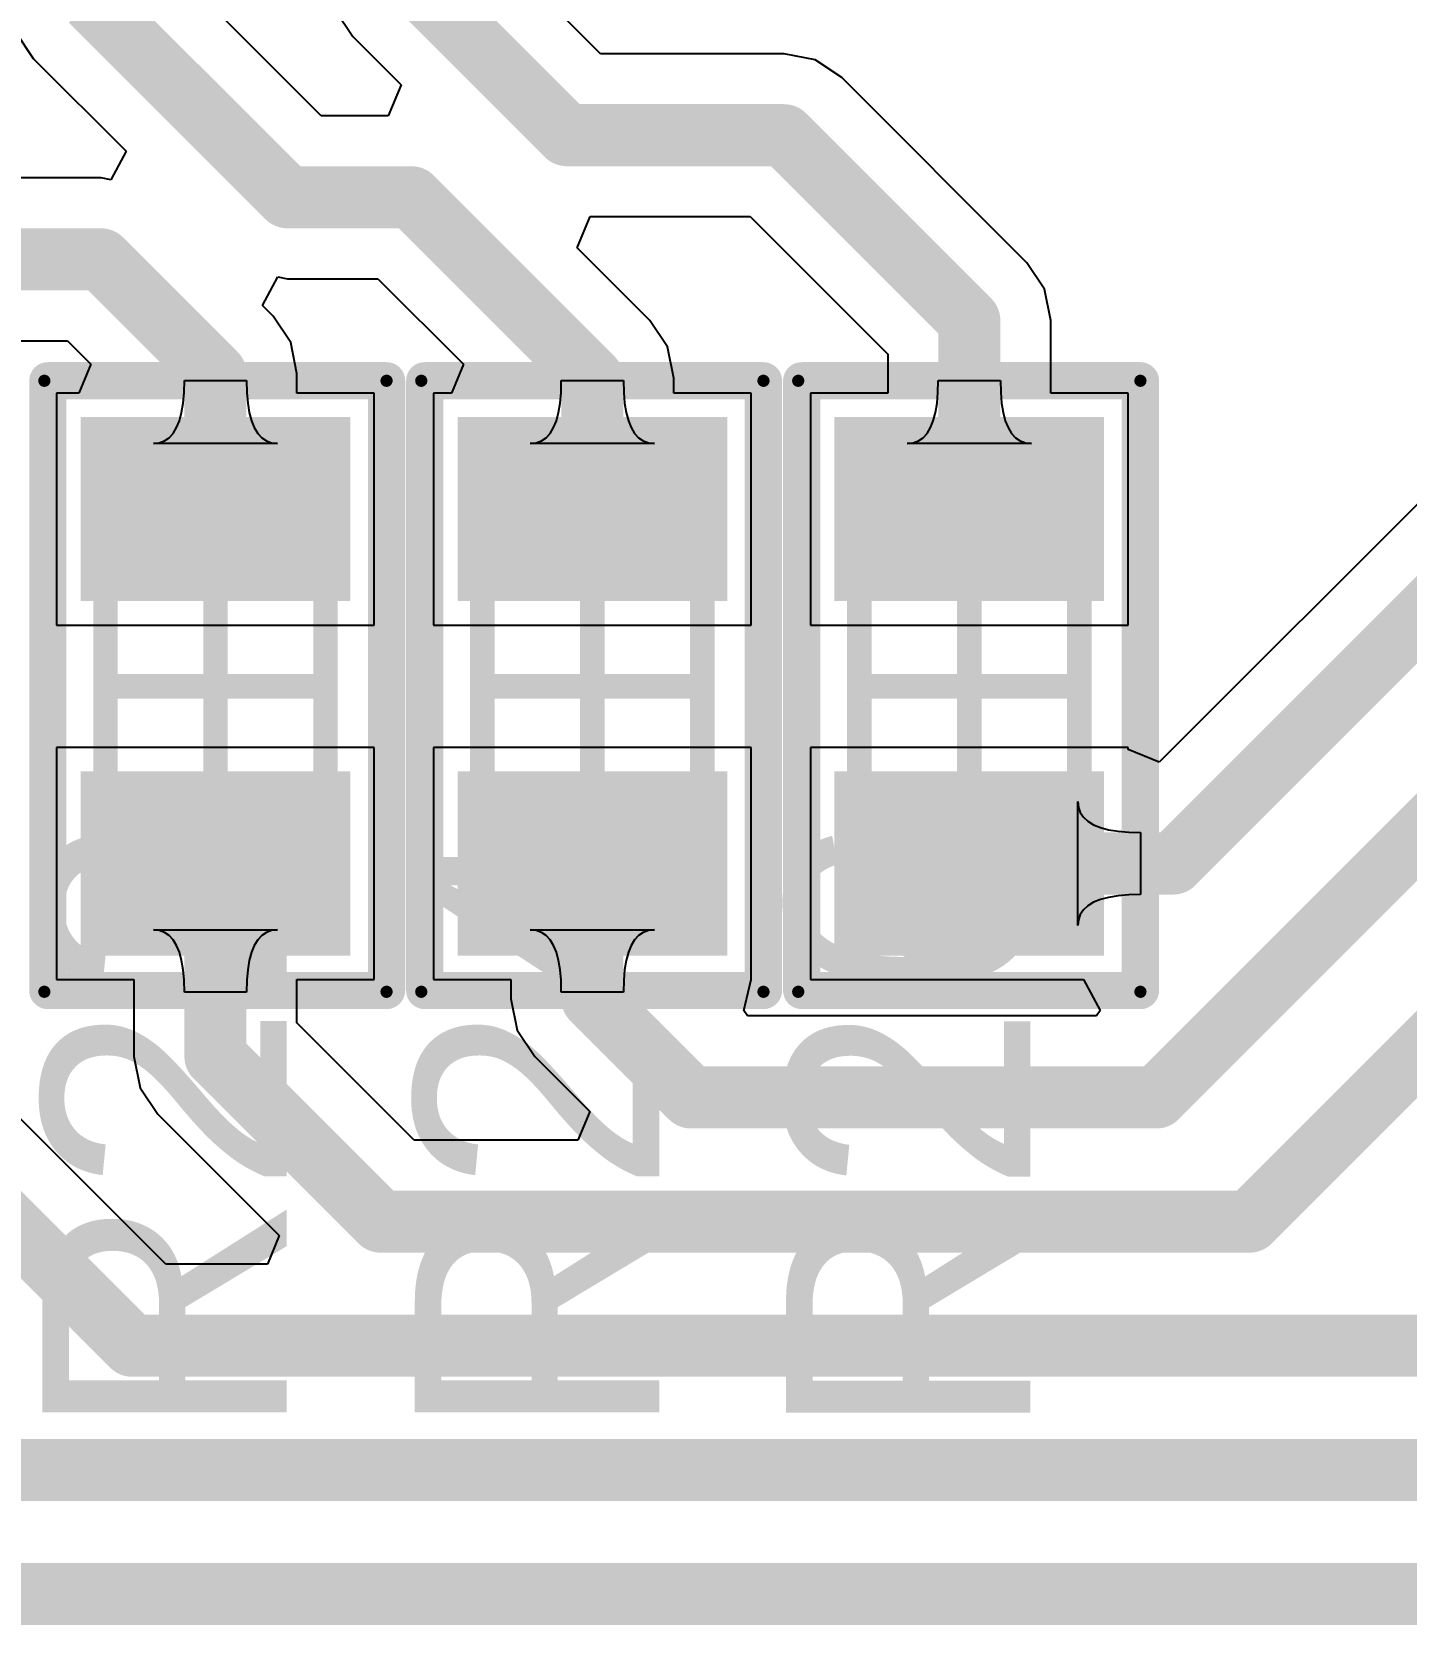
# Model space of a CAD drawing. Header units: inches. Extents: x 1.37 to 4.6, y 1.74 to 5.29.
# Drawn here: x 3.8566 to 4.0779, y 2.0652 to 2.3219 of the extents above; entities that cross this region are included whole.
import ezdxf

# ---------------------------------------------------------------- set-up
doc = ezdxf.new("R2010")
doc.units = ezdxf.units.IN
doc.header["$MEASUREMENT"] = 0
for name, color, linetype in [('Mechanical13', 56, 'Continuous'), ('Mechanical15', 56, 'Continuous'), ('TopLayer', 1, 'Continuous'), ('TopOverlay', 2, 'Continuous'), ('TopPaste', 8, 'Continuous'), ('TopSolder', 216, 'Continuous')]:
    doc.layers.add(name, color=color, linetype=linetype)
doc.styles.add('Arial', font='', dxfattribs={"height": 0.2})
doc.styles.get('Arial').set_extended_font_data('Arial')

# ---------------------------------------------------------------- blocks, each defined once
blk = doc.blocks.new('_________0603_92')
at = {"layer": 'TopLayer'}
for points in [[(-0.03937, -0.01772), (-0.03937, 0.01772), (-0.01772, 0.01772), (-0.01772, -0.01772)], [(0.01772, -0.01772), (0.01772, 0.01772), (0.03937, 0.01772), (0.03937, -0.01772)]]:
    blk.add_hatch(color=1, dxfattribs=at).paths.add_polyline_path(points)
at = {"layer": 'TopPaste'}
for points in [[(-0.03937, -0.01772), (-0.03937, 0.01772), (-0.01772, 0.01772), (-0.01772, -0.01772)], [(0.01772, -0.01772), (0.01772, 0.01772), (0.03937, 0.01772), (0.03937, -0.01772)]]:
    blk.add_hatch(color=8, dxfattribs=at).paths.add_polyline_path(points)
at = {"layer": 'TopSolder'}
for points in [[(-0.04337, -0.02172), (-0.04337, 0.02172), (-0.01372, 0.02172), (-0.01372, -0.02172)], [(0.01372, -0.02172), (0.01372, 0.02172), (0.04337, 0.02172), (0.04337, -0.02172)]]:
    blk.add_hatch(color=216, dxfattribs=at).paths.add_polyline_path(points)
at = {"layer": 'Mechanical13', "const_width": 0.00394}
for points in [[(-0.0315, -0.01772), (-0.0315, 0.01772)], [(0.0315, 0.01772), (-0.0315, 0.01772)], [(0.0315, -0.01772), (0.0315, 0.01772)], [(0.0315, -0.01772), (-0.0315, -0.01772)]]:
    blk.add_lwpolyline(points, dxfattribs=at)
at = {"layer": 'Mechanical13', "const_width": 0.00197}
for points in [[(-0.03248, 0.01772, 1), (-0.03051, 0.01772, 1)], [(-0.03248, 0.01772, 1), (-0.03051, 0.01772, 1)], [(0.03051, 0.01772, 1), (0.03248, 0.01772, 1)], [(0.03051, 0.01772, 1), (0.03248, 0.01772, 1)], [(-0.03248, -0.01772, 1), (-0.03051, -0.01772, 1)], [(-0.03248, -0.01772, 1), (-0.03051, -0.01772, 1)], [(0.03051, -0.01772, 1), (0.03248, -0.01772, 1)], [(0.03051, -0.01772, 1), (0.03248, -0.01772, 1)]]:
    blk.add_lwpolyline(points, format="xyb", close=True, dxfattribs=at)
at = {"layer": 'Mechanical15'}
for points, const_width in [([(-0.04921, -0.02756), (-0.04921, 0.02756)], 0.00197), ([(0.04921, 0.02756), (-0.04921, 0.02756)], 0.00197), ([(0.04921, -0.02756), (0.04921, 0.02756)], 0.00197), ([(0, -0.01772), (0, 0.01772)], 0.00394), ([(0.01772, 0), (-0.01772, 0)], 0.00394), ([(0.04921, -0.02756), (-0.04921, -0.02756)], 0.00197)]:
    blk.add_lwpolyline(points, dxfattribs=dict(at, const_width=const_width))
for points, const_width in [([(-0.0497, 0.02756, 1), (-0.04872, 0.02756, 1)], 0.000984), ([(-0.0497, 0.02756, 1), (-0.04872, 0.02756, 1)], 0.000984), ([(0.04872, 0.02756, 1), (0.0497, 0.02756, 1)], 0.000984), ([(0.04872, 0.02756, 1), (0.0497, 0.02756, 1)], 0.000984), ([(-0.00098, 0.01772, 1), (0.00098, 0.01772, 1)], 0.00197), ([(-0.0187, 0, 1), (-0.01673, 0, 1)], 0.00197), ([(0.01673, 0, 1), (0.0187, 0, 1)], 0.00197), ([(-0.00098, -0.01772, 1), (0.00098, -0.01772, 1)], 0.00197), ([(-0.0497, -0.02756, 1), (-0.04872, -0.02756, 1)], 0.000984), ([(-0.0497, -0.02756, 1), (-0.04872, -0.02756, 1)], 0.000984), ([(0.04872, -0.02756, 1), (0.0497, -0.02756, 1)], 0.000984), ([(0.04872, -0.02756, 1), (0.0497, -0.02756, 1)], 0.000984)]:
    blk.add_lwpolyline(points, format="xyb", close=True, dxfattribs=dict(at, const_width=const_width))
at = {"layer": 'TopOverlay', "const_width": 0.006}
for points in [[(-0.04921, -0.027), (-0.04921, 0.02756)], [(0.049, 0.02756), (-0.04921, 0.02756)], [(0.049, -0.027), (0.049, 0.02756)], [(0.049, -0.027), (-0.04921, -0.027)]]:
    blk.add_lwpolyline(points, dxfattribs=at)
at = {"layer": 'TopOverlay', "const_width": 0.003}
for points in [[(-0.05071, 0.02756, 1), (-0.04771, 0.02756, 1)], [(-0.05071, 0.02756, 1), (-0.04771, 0.02756, 1)], [(0.0475, 0.02756, 1), (0.0505, 0.02756, 1)], [(0.0475, 0.02756, 1), (0.0505, 0.02756, 1)], [(-0.05071, -0.027, 1), (-0.04771, -0.027, 1)], [(-0.05071, -0.027, 1), (-0.04771, -0.027, 1)], [(0.0475, -0.027, 1), (0.0505, -0.027, 1)], [(0.0475, -0.027, 1), (0.0505, -0.027, 1)]]:
    blk.add_lwpolyline(points, format="xyb", close=True, dxfattribs=at)
blk = doc.blocks.new('_________0603_94')
at = {"layer": 'TopLayer'}
for points in [[(-0.03937, -0.01772), (-0.03937, 0.01772), (-0.01772, 0.01772), (-0.01772, -0.01772)], [(0.01772, -0.01772), (0.01772, 0.01772), (0.03937, 0.01772), (0.03937, -0.01772)]]:
    blk.add_hatch(color=1, dxfattribs=at).paths.add_polyline_path(points)
at = {"layer": 'TopPaste'}
for points in [[(-0.03937, -0.01772), (-0.03937, 0.01772), (-0.01772, 0.01772), (-0.01772, -0.01772)], [(0.01772, -0.01772), (0.01772, 0.01772), (0.03937, 0.01772), (0.03937, -0.01772)]]:
    blk.add_hatch(color=8, dxfattribs=at).paths.add_polyline_path(points)
at = {"layer": 'TopSolder'}
for points in [[(-0.04337, -0.02172), (-0.04337, 0.02172), (-0.01372, 0.02172), (-0.01372, -0.02172)], [(0.01372, -0.02172), (0.01372, 0.02172), (0.04337, 0.02172), (0.04337, -0.02172)]]:
    blk.add_hatch(color=216, dxfattribs=at).paths.add_polyline_path(points)
at = {"layer": 'Mechanical13', "const_width": 0.00394}
for points in [[(-0.0315, -0.01772), (-0.0315, 0.01772)], [(0.0315, 0.01772), (-0.0315, 0.01772)], [(0.0315, -0.01772), (0.0315, 0.01772)], [(0.0315, -0.01772), (-0.0315, -0.01772)]]:
    blk.add_lwpolyline(points, dxfattribs=at)
at = {"layer": 'Mechanical13', "const_width": 0.00197}
for points in [[(-0.03248, 0.01772, 1), (-0.03051, 0.01772, 1)], [(-0.03248, 0.01772, 1), (-0.03051, 0.01772, 1)], [(0.03051, 0.01772, 1), (0.03248, 0.01772, 1)], [(0.03051, 0.01772, 1), (0.03248, 0.01772, 1)], [(-0.03248, -0.01772, 1), (-0.03051, -0.01772, 1)], [(-0.03248, -0.01772, 1), (-0.03051, -0.01772, 1)], [(0.03051, -0.01772, 1), (0.03248, -0.01772, 1)], [(0.03051, -0.01772, 1), (0.03248, -0.01772, 1)]]:
    blk.add_lwpolyline(points, format="xyb", close=True, dxfattribs=at)
at = {"layer": 'Mechanical15'}
for points, const_width in [([(-0.04921, -0.02756), (-0.04921, 0.02756)], 0.00197), ([(0.04921, 0.02756), (-0.04921, 0.02756)], 0.00197), ([(0.04921, -0.02756), (0.04921, 0.02756)], 0.00197), ([(0, -0.01772), (0, 0.01772)], 0.00394), ([(0.01772, 0), (-0.01772, 0)], 0.00394), ([(0.04921, -0.02756), (-0.04921, -0.02756)], 0.00197)]:
    blk.add_lwpolyline(points, dxfattribs=dict(at, const_width=const_width))
for points, const_width in [([(-0.0497, 0.02756, 1), (-0.04872, 0.02756, 1)], 0.000984), ([(-0.0497, 0.02756, 1), (-0.04872, 0.02756, 1)], 0.000984), ([(0.04872, 0.02756, 1), (0.0497, 0.02756, 1)], 0.000984), ([(0.04872, 0.02756, 1), (0.0497, 0.02756, 1)], 0.000984), ([(-0.00098, 0.01772, 1), (0.00098, 0.01772, 1)], 0.00197), ([(-0.0187, 0, 1), (-0.01673, 0, 1)], 0.00197), ([(0.01673, 0, 1), (0.0187, 0, 1)], 0.00197), ([(-0.00098, -0.01772, 1), (0.00098, -0.01772, 1)], 0.00197), ([(-0.0497, -0.02756, 1), (-0.04872, -0.02756, 1)], 0.000984), ([(-0.0497, -0.02756, 1), (-0.04872, -0.02756, 1)], 0.000984), ([(0.04872, -0.02756, 1), (0.0497, -0.02756, 1)], 0.000984), ([(0.04872, -0.02756, 1), (0.0497, -0.02756, 1)], 0.000984)]:
    blk.add_lwpolyline(points, format="xyb", close=True, dxfattribs=dict(at, const_width=const_width))
at = {"layer": 'TopOverlay', "const_width": 0.006}
for points in [[(-0.04921, -0.027), (-0.04921, 0.02756)], [(0.049, 0.02756), (-0.04921, 0.02756)], [(0.049, -0.027), (0.049, 0.02756)], [(0.049, -0.027), (-0.04921, -0.027)]]:
    blk.add_lwpolyline(points, dxfattribs=at)
at = {"layer": 'TopOverlay', "const_width": 0.003}
for points in [[(-0.05071, 0.02756, 1), (-0.04771, 0.02756, 1)], [(-0.05071, 0.02756, 1), (-0.04771, 0.02756, 1)], [(0.0475, 0.02756, 1), (0.0505, 0.02756, 1)], [(0.0475, 0.02756, 1), (0.0505, 0.02756, 1)], [(-0.05071, -0.027, 1), (-0.04771, -0.027, 1)], [(-0.05071, -0.027, 1), (-0.04771, -0.027, 1)], [(0.0475, -0.027, 1), (0.0505, -0.027, 1)], [(0.0475, -0.027, 1), (0.0505, -0.027, 1)]]:
    blk.add_lwpolyline(points, format="xyb", close=True, dxfattribs=at)
blk = doc.blocks.new('_________0603_96')
at = {"layer": 'TopLayer'}
for points in [[(-0.03937, -0.01772), (-0.03937, 0.01772), (-0.01772, 0.01772), (-0.01772, -0.01772)], [(0.01772, -0.01772), (0.01772, 0.01772), (0.03937, 0.01772), (0.03937, -0.01772)]]:
    blk.add_hatch(color=1, dxfattribs=at).paths.add_polyline_path(points)
at = {"layer": 'TopPaste'}
for points in [[(-0.03937, -0.01772), (-0.03937, 0.01772), (-0.01772, 0.01772), (-0.01772, -0.01772)], [(0.01772, -0.01772), (0.01772, 0.01772), (0.03937, 0.01772), (0.03937, -0.01772)]]:
    blk.add_hatch(color=8, dxfattribs=at).paths.add_polyline_path(points)
at = {"layer": 'TopSolder'}
for points in [[(-0.04337, -0.02172), (-0.04337, 0.02172), (-0.01372, 0.02172), (-0.01372, -0.02172)], [(0.01372, -0.02172), (0.01372, 0.02172), (0.04337, 0.02172), (0.04337, -0.02172)]]:
    blk.add_hatch(color=216, dxfattribs=at).paths.add_polyline_path(points)
at = {"layer": 'Mechanical13', "const_width": 0.00394}
for points in [[(-0.0315, -0.01772), (-0.0315, 0.01772)], [(0.0315, 0.01772), (-0.0315, 0.01772)], [(0.0315, -0.01772), (0.0315, 0.01772)], [(0.0315, -0.01772), (-0.0315, -0.01772)]]:
    blk.add_lwpolyline(points, dxfattribs=at)
at = {"layer": 'Mechanical13', "const_width": 0.00197}
for points in [[(-0.03248, 0.01772, 1), (-0.03051, 0.01772, 1)], [(-0.03248, 0.01772, 1), (-0.03051, 0.01772, 1)], [(0.03051, 0.01772, 1), (0.03248, 0.01772, 1)], [(0.03051, 0.01772, 1), (0.03248, 0.01772, 1)], [(-0.03248, -0.01772, 1), (-0.03051, -0.01772, 1)], [(-0.03248, -0.01772, 1), (-0.03051, -0.01772, 1)], [(0.03051, -0.01772, 1), (0.03248, -0.01772, 1)], [(0.03051, -0.01772, 1), (0.03248, -0.01772, 1)]]:
    blk.add_lwpolyline(points, format="xyb", close=True, dxfattribs=at)
at = {"layer": 'Mechanical15'}
for points, const_width in [([(-0.04921, -0.02756), (-0.04921, 0.02756)], 0.00197), ([(0.04921, 0.02756), (-0.04921, 0.02756)], 0.00197), ([(0.04921, -0.02756), (0.04921, 0.02756)], 0.00197), ([(0, -0.01772), (0, 0.01772)], 0.00394), ([(0.01772, 0), (-0.01772, 0)], 0.00394), ([(0.04921, -0.02756), (-0.04921, -0.02756)], 0.00197)]:
    blk.add_lwpolyline(points, dxfattribs=dict(at, const_width=const_width))
for points, const_width in [([(-0.0497, 0.02756, 1), (-0.04872, 0.02756, 1)], 0.000984), ([(-0.0497, 0.02756, 1), (-0.04872, 0.02756, 1)], 0.000984), ([(0.04872, 0.02756, 1), (0.0497, 0.02756, 1)], 0.000984), ([(0.04872, 0.02756, 1), (0.0497, 0.02756, 1)], 0.000984), ([(-0.00098, 0.01772, 1), (0.00098, 0.01772, 1)], 0.00197), ([(-0.0187, 0, 1), (-0.01673, 0, 1)], 0.00197), ([(0.01673, 0, 1), (0.0187, 0, 1)], 0.00197), ([(-0.00098, -0.01772, 1), (0.00098, -0.01772, 1)], 0.00197), ([(-0.0497, -0.02756, 1), (-0.04872, -0.02756, 1)], 0.000984), ([(-0.0497, -0.02756, 1), (-0.04872, -0.02756, 1)], 0.000984), ([(0.04872, -0.02756, 1), (0.0497, -0.02756, 1)], 0.000984), ([(0.04872, -0.02756, 1), (0.0497, -0.02756, 1)], 0.000984)]:
    blk.add_lwpolyline(points, format="xyb", close=True, dxfattribs=dict(at, const_width=const_width))
at = {"layer": 'TopOverlay', "const_width": 0.006}
for points in [[(-0.04921, -0.027), (-0.04921, 0.02756)], [(0.049, 0.02756), (-0.04921, 0.02756)], [(0.049, -0.027), (0.049, 0.02756)], [(0.049, -0.027), (-0.04921, -0.027)]]:
    blk.add_lwpolyline(points, dxfattribs=at)
at = {"layer": 'TopOverlay', "const_width": 0.003}
for points in [[(-0.05071, 0.02756, 1), (-0.04771, 0.02756, 1)], [(-0.05071, 0.02756, 1), (-0.04771, 0.02756, 1)], [(0.0475, 0.02756, 1), (0.0505, 0.02756, 1)], [(0.0475, 0.02756, 1), (0.0505, 0.02756, 1)], [(-0.05071, -0.027, 1), (-0.04771, -0.027, 1)], [(-0.05071, -0.027, 1), (-0.04771, -0.027, 1)], [(0.0475, -0.027, 1), (0.0505, -0.027, 1)], [(0.0475, -0.027, 1), (0.0505, -0.027, 1)]]:
    blk.add_lwpolyline(points, format="xyb", close=True, dxfattribs=at)

msp = doc.modelspace()

# ---------------------------------------------------------------- linework, layer by layer
at = {"layer": 'TopLayer'}
for p, q in [((3.94815, 2.31836), (3.93154, 2.33497)), ((3.90315, 2.30836), (3.87954, 2.33197)), ((3.9054, 2.32539), (3.90825, 2.32113)), ((3.85393, 2.32186), (3.85678, 2.3176)), ((3.90825, 2.32113), (3.91603, 2.31336)), ((3.85678, 2.3176), (3.87173, 2.30266)), ((3.97772, 2.31836), (3.94815, 2.31836)), ((3.98274, 2.31736), (3.97772, 2.31836)), ((3.987, 2.31451), (3.98274, 2.31736)), ((3.91603, 2.31336), (3.91395, 2.30836)), ((4.01684, 2.28467), (3.987, 2.31451)), ((3.91395, 2.30836), (3.90315, 2.30836)), ((3.87173, 2.30266), (3.86926, 2.29805)), ((3.86772, 2.29836), (3.84815, 2.29836)), ((3.86926, 2.29805), (3.86772, 2.29836)), ((3.9444, 2.28711), (3.94648, 2.29211)), ((3.94648, 2.29211), (3.97228, 2.29211)), ((3.97228, 2.29211), (3.99443, 2.26995)), ((3.95612, 2.27539), (3.9444, 2.28711)), ((4.01968, 2.28041), (4.01684, 2.28467)), ((4.11959, 2.28567), (4.03815, 2.20423)), ((3.89371, 2.2778), (3.89617, 2.28241)), ((3.89617, 2.28241), (3.89772, 2.28211)), ((3.89772, 2.28211), (3.91228, 2.28211)), ((3.91228, 2.28211), (3.92606, 2.26832)), ((4.02068, 2.27539), (4.01968, 2.28041)), ((3.89541, 2.2761), (3.89371, 2.2778)), ((3.89826, 2.27184), (3.89541, 2.2761)), ((3.95897, 2.27113), (3.95612, 2.27539)), ((4.02068, 2.2637), (4.02068, 2.27539)), ((3.84272, 2.27211), (3.86228, 2.27211)), ((3.86228, 2.27211), (3.86606, 2.26832)), ((3.89926, 2.26682), (3.89826, 2.27184)), ((3.95997, 2.2661), (3.95897, 2.27113)), ((3.99443, 2.26995), (3.99443, 2.2637)), ((3.86606, 2.26832), (3.86415, 2.2637)), ((3.89926, 2.2637), (3.89926, 2.26682)), ((3.92606, 2.26832), (3.92415, 2.2637)), ((3.86415, 2.2637), (3.86054, 2.2637)), ((3.86054, 2.2637), (3.86054, 2.2263)), ((3.88093, 2.26206), (3.88108, 2.26378)), ((3.88108, 2.26378), (3.88113, 2.26571)), ((3.88113, 2.26571), (3.89113, 2.26571)), ((3.89113, 2.26571), (3.89118, 2.26378)), ((3.89118, 2.26378), (3.89133, 2.26206)), ((3.91172, 2.2637), (3.89926, 2.2637)), ((3.91172, 2.2263), (3.91172, 2.2637)), ((3.92415, 2.2637), (3.92125, 2.2637)), ((3.92125, 2.2637), (3.92125, 2.2263)), ((3.94164, 2.26206), (3.94179, 2.26378)), ((3.94179, 2.26378), (3.94184, 2.26571)), ((3.94184, 2.26571), (3.95184, 2.26571)), ((3.95184, 2.26571), (3.95189, 2.26378)), ((3.95189, 2.26378), (3.95204, 2.26206)), ((3.95997, 2.2637), (3.95997, 2.2661)), ((3.97243, 2.2637), (3.95997, 2.2637)), ((3.97243, 2.2263), (3.97243, 2.2637)), ((3.99443, 2.2637), (3.98197, 2.2637)), ((3.98197, 2.2637), (3.98197, 2.2263)), ((4.00236, 2.26206), (4.00251, 2.26378)), ((4.00251, 2.26378), (4.00256, 2.26571)), ((4.00256, 2.26571), (4.01256, 2.26571)), ((4.01256, 2.26571), (4.01261, 2.26378)), ((4.01261, 2.26378), (4.01276, 2.26206)), ((4.03315, 2.2637), (4.02068, 2.2637)), ((4.03315, 2.2263), (4.03315, 2.2637)), ((3.88068, 2.26054), (3.88093, 2.26206)), ((3.89133, 2.26206), (3.89158, 2.26054)), ((3.94139, 2.26054), (3.94164, 2.26206)), ((3.95204, 2.26206), (3.95229, 2.26054)), ((4.00211, 2.26054), (4.00236, 2.26206)), ((4.01276, 2.26206), (4.01301, 2.26054)), ((3.87988, 2.25812), (3.88033, 2.25923)), ((3.88033, 2.25923), (3.88068, 2.26054)), ((3.89158, 2.26054), (3.89193, 2.25923)), ((3.89193, 2.25923), (3.89238, 2.25812)), ((3.94059, 2.25812), (3.94104, 2.25923)), ((3.94104, 2.25923), (3.94139, 2.26054)), ((3.95229, 2.26054), (3.95264, 2.25923)), ((3.95264, 2.25923), (3.95309, 2.25812)), ((4.00131, 2.25812), (4.00176, 2.25923)), ((4.00176, 2.25923), (4.00211, 2.26054)), ((4.01301, 2.26054), (4.01336, 2.25923)), ((4.01336, 2.25923), (4.01381, 2.25812)), ((3.87708, 2.25569), (3.87793, 2.25599)), ((3.87793, 2.25599), (3.87868, 2.2565)), ((3.87868, 2.2565), (3.87933, 2.2572)), ((3.87933, 2.2572), (3.87988, 2.25812)), ((3.89238, 2.25812), (3.89293, 2.2572)), ((3.89293, 2.2572), (3.89358, 2.2565)), ((3.89358, 2.2565), (3.89433, 2.25599)), ((3.89433, 2.25599), (3.89518, 2.25569)), ((3.93779, 2.25569), (3.93864, 2.25599)), ((3.93864, 2.25599), (3.93939, 2.2565)), ((3.93939, 2.2565), (3.94004, 2.2572)), ((3.94004, 2.2572), (3.94059, 2.25812)), ((3.95309, 2.25812), (3.95364, 2.2572)), ((3.95364, 2.2572), (3.95429, 2.2565)), ((3.95429, 2.2565), (3.95504, 2.25599)), ((3.95504, 2.25599), (3.95589, 2.25569)), ((3.99851, 2.25569), (3.99936, 2.25599)), ((3.99936, 2.25599), (4.00011, 2.2565)), ((4.00011, 2.2565), (4.00076, 2.2572)), ((4.00076, 2.2572), (4.00131, 2.25812)), ((4.01381, 2.25812), (4.01436, 2.2572)), ((4.01436, 2.2572), (4.01501, 2.2565)), ((4.01501, 2.2565), (4.01576, 2.25599)), ((4.01576, 2.25599), (4.01661, 2.25569)), ((3.87613, 2.25559), (3.87708, 2.25569)), ((3.89613, 2.25559), (3.87613, 2.25559)), ((3.89518, 2.25569), (3.89613, 2.25559)), ((3.93684, 2.25559), (3.93779, 2.25569)), ((3.95684, 2.25559), (3.93684, 2.25559)), ((3.95589, 2.25569), (3.95684, 2.25559)), ((3.99756, 2.25559), (3.99851, 2.25569)), ((4.01756, 2.25559), (3.99756, 2.25559)), ((4.01661, 2.25569), (4.01756, 2.25559)), ((3.86054, 2.2263), (3.91172, 2.2263)), ((3.92125, 2.2263), (3.97243, 2.2263)), ((3.98197, 2.2263), (4.03315, 2.2263)), ((3.91172, 2.20661), (3.86054, 2.20661)), ((3.86054, 2.20661), (3.86054, 2.16921)), ((3.91172, 2.16921), (3.91172, 2.20661)), ((3.97243, 2.20661), (3.92125, 2.20661)), ((3.92125, 2.20661), (3.92125, 2.16921)), ((3.97243, 2.16921), (3.97243, 2.20661)), ((4.03315, 2.20661), (3.98197, 2.20661)), ((3.98197, 2.20661), (3.98197, 2.16921)), ((4.03315, 2.2063), (4.03315, 2.20661)), ((4.03815, 2.20423), (4.03315, 2.2063)), ((4.02503, 2.17791), (4.02503, 2.19791)), ((4.02503, 2.19791), (4.02513, 2.19696)), ((4.02513, 2.19696), (4.02544, 2.19611)), ((4.02544, 2.19611), (4.02594, 2.19536)), ((4.02594, 2.19536), (4.02665, 2.19471)), ((4.02665, 2.19471), (4.02756, 2.19416)), ((4.02756, 2.19416), (4.02868, 2.19371)), ((4.02868, 2.19371), (4.02999, 2.19336)), ((4.02999, 2.19336), (4.03151, 2.19311)), ((4.03151, 2.19311), (4.03323, 2.19296)), ((4.03323, 2.19296), (4.03515, 2.19291)), ((4.03515, 2.19291), (4.03515, 2.18291)), ((4.02756, 2.18166), (4.02665, 2.18111)), ((4.02868, 2.18211), (4.02756, 2.18166)), ((4.02999, 2.18246), (4.02868, 2.18211)), ((4.03151, 2.18271), (4.02999, 2.18246)), ((4.03323, 2.18286), (4.03151, 2.18271)), ((4.03515, 2.18291), (4.03323, 2.18286)), ((4.02544, 2.17971), (4.02513, 2.17886)), ((4.02594, 2.18046), (4.02544, 2.17971)), ((4.02665, 2.18111), (4.02594, 2.18046)), ((3.87708, 2.17711), (3.87613, 2.17721)), ((3.87613, 2.17721), (3.89613, 2.17721)), ((3.87793, 2.17681), (3.87708, 2.17711)), ((3.87868, 2.17631), (3.87793, 2.17681)), ((3.89433, 2.17681), (3.89358, 2.17631)), ((3.89518, 2.17711), (3.89433, 2.17681)), ((3.89613, 2.17721), (3.89518, 2.17711)), ((3.93779, 2.17711), (3.93684, 2.17721)), ((3.93684, 2.17721), (3.95684, 2.17721)), ((3.93864, 2.17681), (3.93779, 2.17711)), ((3.93939, 2.17631), (3.93864, 2.17681)), ((3.95504, 2.17681), (3.95429, 2.17631)), ((3.95589, 2.17711), (3.95504, 2.17681)), ((3.95684, 2.17721), (3.95589, 2.17711)), ((4.02513, 2.17886), (4.02503, 2.17791)), ((3.87933, 2.17561), (3.87868, 2.17631)), ((3.87988, 2.17471), (3.87933, 2.17561)), ((3.88033, 2.17361), (3.87988, 2.17471)), ((3.89238, 2.17471), (3.89193, 2.17361)), ((3.89293, 2.17561), (3.89238, 2.17471)), ((3.89358, 2.17631), (3.89293, 2.17561)), ((3.94004, 2.17561), (3.93939, 2.17631)), ((3.94059, 2.17471), (3.94004, 2.17561)), ((3.94104, 2.17361), (3.94059, 2.17471)), ((3.95309, 2.17471), (3.95264, 2.17361)), ((3.95364, 2.17561), (3.95309, 2.17471)), ((3.95429, 2.17631), (3.95364, 2.17561)), ((3.88068, 2.17231), (3.88033, 2.17361)), ((3.88093, 2.17081), (3.88068, 2.17231)), ((3.89158, 2.17231), (3.89133, 2.17081)), ((3.89193, 2.17361), (3.89158, 2.17231)), ((3.94139, 2.17231), (3.94104, 2.17361)), ((3.94164, 2.17081), (3.94139, 2.17231)), ((3.95229, 2.17231), (3.95204, 2.17081)), ((3.95264, 2.17361), (3.95229, 2.17231)), ((3.86054, 2.16921), (3.873, 2.16921)), ((3.873, 2.16921), (3.873, 2.15682)), ((3.88108, 2.16911), (3.88093, 2.17081)), ((3.88113, 2.16721), (3.88108, 2.16911)), ((3.89118, 2.16911), (3.89113, 2.16721)), ((3.89133, 2.17081), (3.89118, 2.16911)), ((3.89926, 2.16225), (3.89926, 2.16921)), ((3.89926, 2.16921), (3.91172, 2.16921)), ((3.92125, 2.16921), (3.93372, 2.16921)), ((3.93372, 2.16921), (3.93372, 2.1661)), ((3.94179, 2.16911), (3.94164, 2.17081)), ((3.94184, 2.16721), (3.94179, 2.16911)), ((3.95189, 2.16911), (3.95184, 2.16721)), ((3.95204, 2.17081), (3.95189, 2.16911)), ((3.97125, 2.16421), (3.97243, 2.16921)), ((3.97243, 2.16921), (3.97243, 2.16921)), ((3.98197, 2.16921), (4.02597, 2.16921)), ((4.02597, 2.16921), (4.02864, 2.16421)), ((3.89113, 2.16721), (3.88113, 2.16721)), ((3.93372, 2.1661), (3.93472, 2.16108)), ((3.95184, 2.16721), (3.94184, 2.16721)), ((3.97182, 2.16336), (3.97125, 2.16421)), ((4.02864, 2.16421), (4.02807, 2.16336)), ((3.87815, 2.12336), (3.83854, 2.16297)), ((3.91815, 2.14336), (3.89926, 2.16225)), ((3.93472, 2.16108), (3.93756, 2.15682)), ((4.02807, 2.16336), (3.97182, 2.16336)), ((3.873, 2.15682), (3.874, 2.15179)), ((3.93756, 2.15682), (3.94641, 2.14798)), ((3.874, 2.15179), (3.87685, 2.14754)), ((3.87685, 2.14754), (3.89641, 2.12798)), ((3.94641, 2.14798), (3.94449, 2.14336)), ((3.94449, 2.14336), (3.91815, 2.14336)), ((3.89641, 2.12798), (3.89449, 2.12336)), ((3.89449, 2.12336), (3.87815, 2.12336))]:
    msp.add_line(p, q, dxfattribs=at)
at = {"layer": 'TopLayer', "const_width": 0.01}
for points in [[(4.05272, 2.13023), (4.27455, 2.35207)], [(3.91753, 2.33042), (3.94272, 2.30523)], [(3.86606, 2.32688), (3.89772, 2.29523)], [(3.94272, 2.30523), (3.97772, 2.30523)], [(3.97772, 2.30523), (4.00756, 2.27539)], [(3.89772, 2.29523), (3.91772, 2.29523)], [(3.91772, 2.29523), (3.94684, 2.2661)], [(3.84272, 2.28523), (3.86772, 2.28523)], [(3.86772, 2.28523), (3.88613, 2.26682)], [(4.0404, 2.18791), (4.13272, 2.28023)], [(4.00756, 2.245), (4.00756, 2.27539)], [(4.03772, 2.15023), (4.16377, 2.27629)], [(3.88613, 2.245), (3.88613, 2.26682)], [(3.94684, 2.245), (3.94684, 2.2661)], [(3.88613, 2.15682), (3.88613, 2.18791)], [(3.94684, 2.1661), (3.94684, 2.18791)], [(4.00756, 2.18791), (4.0404, 2.18791)], [(3.94684, 2.1661), (3.96272, 2.15023)], [(3.82541, 2.15753), (3.87272, 2.11023)], [(3.88613, 2.15682), (3.91272, 2.13023)], [(3.96272, 2.15023), (4.03772, 2.15023)], [(3.91272, 2.13023), (4.05272, 2.13023)], [(3.87272, 2.11023), (4.10427, 2.11023)], [(3.83772, 2.09023), (4.16983, 2.09023)], [(3.79772, 2.07023), (4.25217, 2.07023)]]:
    msp.add_lwpolyline(points, dxfattribs=at)
at = {"layer": 'TopLayer', "const_width": 0.005}
for points in [[(3.94022, 2.30523, 1), (3.94522, 2.30523, 1)], [(3.94022, 2.30523, 1), (3.94522, 2.30523, 1)], [(3.97522, 2.30523, 1), (3.98022, 2.30523, 1)], [(3.97522, 2.30523, 1), (3.98022, 2.30523, 1)], [(3.89522, 2.29523, 1), (3.90022, 2.29523, 1)], [(3.89522, 2.29523, 1), (3.90022, 2.29523, 1)], [(3.91522, 2.29523, 1), (3.92022, 2.29523, 1)], [(3.91522, 2.29523, 1), (3.92022, 2.29523, 1)], [(3.86522, 2.28523, 1), (3.87022, 2.28523, 1)], [(3.86522, 2.28523, 1), (3.87022, 2.28523, 1)], [(4.00506, 2.27539, 1), (4.01006, 2.27539, 1)], [(4.00506, 2.27539, 1), (4.01006, 2.27539, 1)], [(3.88363, 2.26682, 1), (3.88863, 2.26682, 1)], [(3.88363, 2.26682, 1), (3.88863, 2.26682, 1)], [(3.94434, 2.2661, 1), (3.94934, 2.2661, 1)], [(3.94434, 2.2661, 1), (3.94934, 2.2661, 1)], [(3.88363, 2.245, 1), (3.88863, 2.245, 1)], [(3.94434, 2.245, 1), (3.94934, 2.245, 1)], [(4.00506, 2.245, 1), (4.01006, 2.245, 1)], [(3.88363, 2.18791, 1), (3.88863, 2.18791, 1)], [(3.94434, 2.18791, 1), (3.94934, 2.18791, 1)], [(4.00506, 2.18791, 1), (4.01006, 2.18791, 1)], [(4.0379, 2.18791, 1), (4.0429, 2.18791, 1)], [(4.0379, 2.18791, 1), (4.0429, 2.18791, 1)], [(3.94434, 2.1661, 1), (3.94934, 2.1661, 1)], [(3.94434, 2.1661, 1), (3.94934, 2.1661, 1)], [(3.88363, 2.15682, 1), (3.88863, 2.15682, 1)], [(3.88363, 2.15682, 1), (3.88863, 2.15682, 1)], [(3.96022, 2.15023, 1), (3.96522, 2.15023, 1)], [(3.96022, 2.15023, 1), (3.96522, 2.15023, 1)], [(4.03522, 2.15023, 1), (4.04022, 2.15023, 1)], [(4.03522, 2.15023, 1), (4.04022, 2.15023, 1)], [(3.91022, 2.13023, 1), (3.91522, 2.13023, 1)], [(3.91022, 2.13023, 1), (3.91522, 2.13023, 1)], [(4.05022, 2.13023, 1), (4.05522, 2.13023, 1)], [(4.05022, 2.13023, 1), (4.05522, 2.13023, 1)], [(3.87022, 2.11023, 1), (3.87522, 2.11023, 1)], [(3.87022, 2.11023, 1), (3.87522, 2.11023, 1)]]:
    msp.add_lwpolyline(points, format="xyb", close=True, dxfattribs=at)

# ---------------------------------------------------------------- block references
at = {"rotation": 270}
for name, p in [('_________0603_96', (3.88613, 2.21646)), ('_________0603_94', (3.94684, 2.21646)), ('_________0603_92', (4.00756, 2.21646))]:
    msp.add_blockref(name, p, dxfattribs=at)

# ---------------------------------------------------------------- texts
at = {"layer": 'TopOverlay', "style": 'Arial'}
for s, p in [('R24', (3.95761, 2.09502)), ('R22', (3.89761, 2.09502)), ('R26', (4.0174, 2.09497))]:
    msp.add_text(s, height=0.03937, rotation=90, dxfattribs=at).set_placement(p)

doc.saveas('drawing.dxf')
